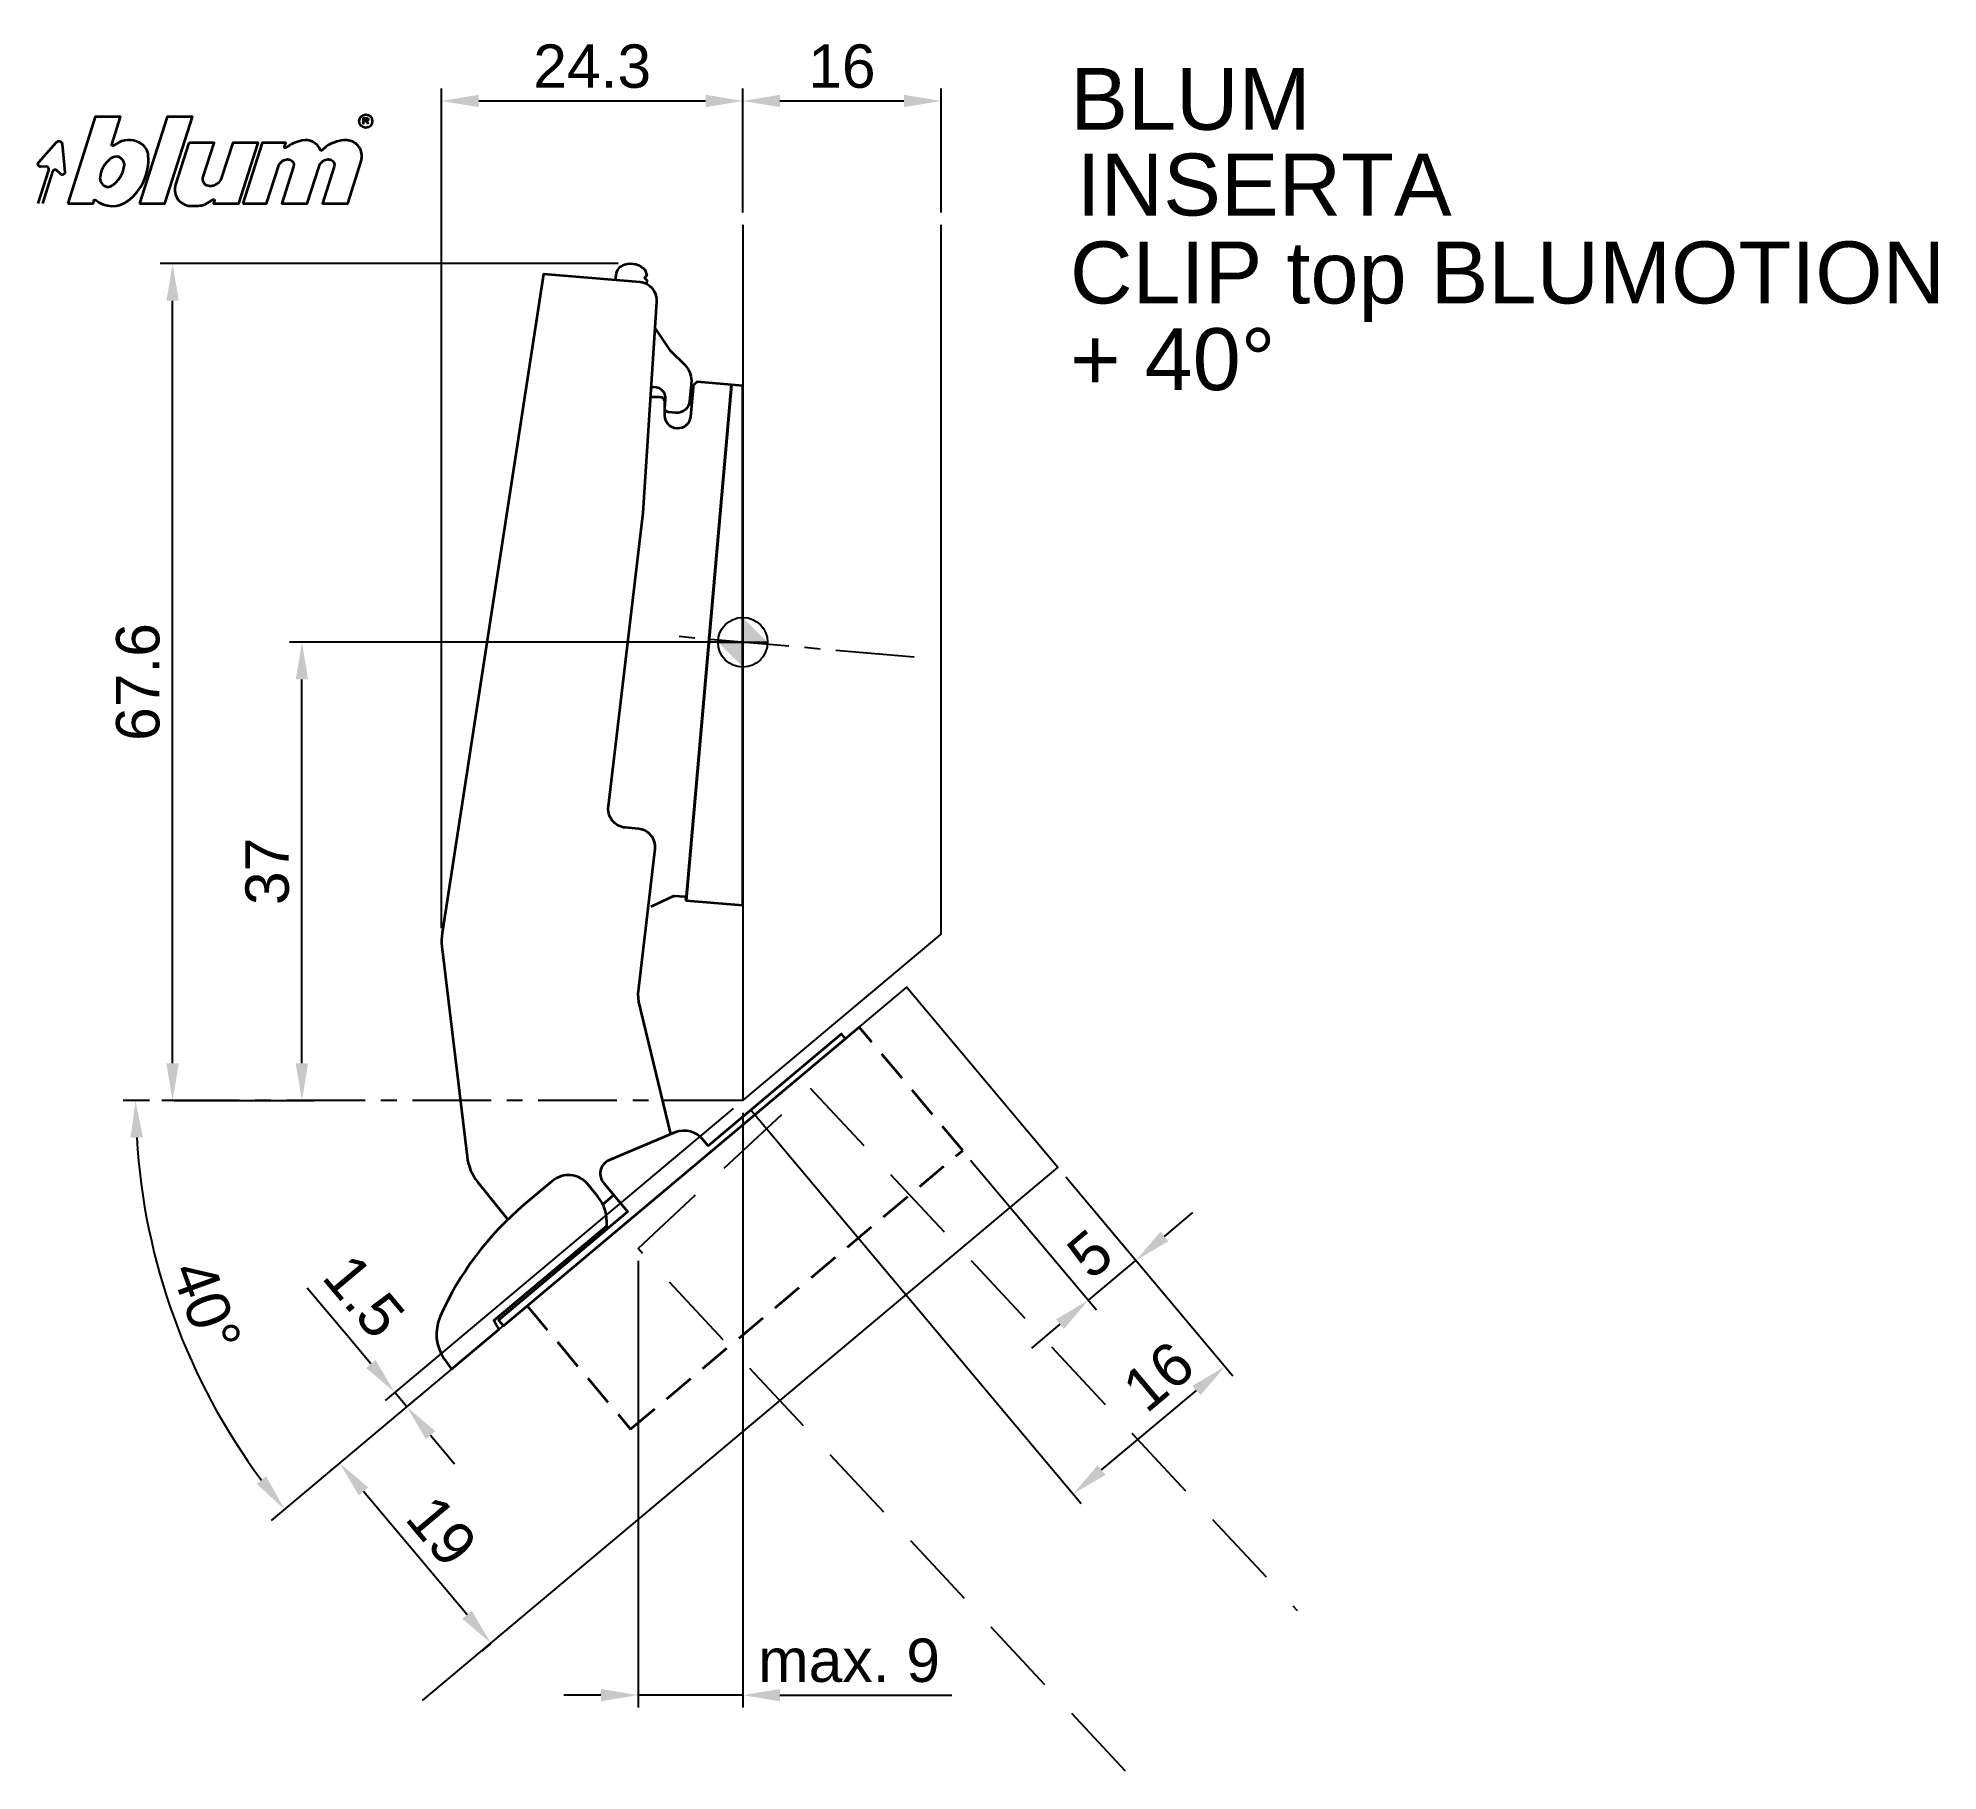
# Model space of a CAD drawing. Extents: x -57 to 96, y -91 to 49.
import ezdxf

# ---------------------------------------------------------------- set-up
doc = ezdxf.new("R2010")
doc.units = 0
doc.header["$PDMODE"] = 35
doc.header["$PDSIZE"] = 5
doc.linetypes.add('MITTE', pattern=[50.8, 31.75, -6.35, 6.35, -6.35])
doc.linetypes.add('STRICHLINIE', pattern=[19.05, 12.7, -6.35])
doc.layers.get('Defpoints').update_dxf_attribs({"linetype": 'CONTINUOUS'})
doc.layers.add('1', color=2, linetype='CONTINUOUS')
doc.layers.add('5', color=1, linetype='CONTINUOUS')
doc.layers.add('6', color=3, linetype='CONTINUOUS', lineweight=35)
doc.styles.add('Beschlag', font='ARIAL.TTF')
doc.dimstyles.new('Beschlag', dxfattribs={"dimtxt": 3.5, "dimasz": 3, "dimexe": 1, "dimexo": 1, "dimgap": 1, "dimtad": 1, "dimdec": 1, "dimdsep": 46, "dimtxsty": 'Beschlag', "dimcen": 2, "dimclrd": 256, "dimclre": 256, "dimclrt": 256, "dimadec": 1, "dimazin": 2, "dimtfac": 0.71, "dimtdec": 1, "dimtix": 1, "dimtmove": 2, "dimatfit": 0, "dimfxl": 0, "dimtolj": 1, "dimlwd": -1, "dimlwe": -1, "dimarcsym": 0})

# ---------------------------------------------------------------- blocks, each defined once
blk = doc.blocks.new('NullPunkt')
at = {"layer": '5'}
for points in [[(0, 2), (0, -2)], [(-2, 0), (2, 0)]]:
    blk.add_lwpolyline(points, dxfattribs=at)
blk.add_circle((0, 0), 2, dxfattribs=at)
for points in [[(0, 0), (-2, 0), (0, 2)], [(0, 0), (2, 0), (0, -2)]]:
    blk.add_solid(points, dxfattribs=at)
blk = doc.blocks.new('*D1')
at = {"layer": '1'}
for p, q in [((-1, 0), (-36.59, 0)), ((-35.59, -34), (-35.59, -3)), ((-45.9, -37), (-34.59, -37))]:
    blk.add_line(p, q, dxfattribs=at)
for points in [[(-36.09, -3), (-35.09, -3), (-35.59, 0)], [(-36.09, -34), (-35.09, -34), (-35.59, -37)]]:
    blk.add_solid(points, dxfattribs=at)
at = {"layer": 'Defpoints', "color": 0}
for p in [(-35.59, 0), (0, 0), (-46.9, -37)]:
    blk.add_point(p, dxfattribs=at)
at = {"layer": '1', "insert": (-38.38, -18.5), "char_height": 3.5, "attachment_point": 5, "rotation": 90, "style": 'Beschlag'}
blk.add_mtext('\\A1;37', dxfattribs=at)
blk = doc.blocks.new('*D2')
at = {"layer": '1'}
for p, q in [((-10.07, 30.58), (-47.03, 30.58)), ((-46.03, -34), (-46.03, 27.58)), ((-45.9, -37), (-45.03, -37))]:
    blk.add_line(p, q, dxfattribs=at)
for points in [[(-46.53, 27.58), (-45.53, 27.58), (-46.03, 30.58)], [(-46.53, -34), (-45.53, -34), (-46.03, -37)]]:
    blk.add_solid(points, dxfattribs=at)
at = {"layer": 'Defpoints', "color": 0}
for p in [(-46.03, 30.58), (-9.07, 30.58), (-46.9, -37)]:
    blk.add_point(p, dxfattribs=at)
at = {"layer": '1', "insert": (-48.82, -3.21), "char_height": 3.5, "attachment_point": 5, "rotation": 90, "style": 'Beschlag'}
blk.add_mtext('\\A1;67.6', dxfattribs=at)
blk = doc.blocks.new('*D3')
at = {"layer": '1'}
for p, q in [((-24.32, -23.1), (-24.32, 44.71)), ((0, 34.7), (0, 44.71)), ((-21.32, 43.71), (-3, 43.71))]:
    blk.add_line(p, q, dxfattribs=at)
for points in [[(-21.32, 44.21), (-21.32, 43.21), (-24.32, 43.71)], [(-3, 44.21), (-3, 43.21), (0, 43.71)]]:
    blk.add_solid(points, dxfattribs=at)
at = {"layer": 'Defpoints', "color": 0}
for p in [(0, 43.71), (0, 33.7), (-24.32, -24.1)]:
    blk.add_point(p, dxfattribs=at)
at = {"layer": '1', "insert": (-12.16, 46.5), "char_height": 3.5, "attachment_point": 5, "style": 'Beschlag'}
blk.add_mtext('\\A1;24.3', dxfattribs=at)
blk = doc.blocks.new('*D4')
at = {"layer": '1'}
for p, q in [((0, 34.7), (0, 44.71)), ((16, 34.7), (16, 44.71)), ((3, 43.71), (13, 43.71))]:
    blk.add_line(p, q, dxfattribs=at)
for points in [[(3, 44.21), (3, 43.21), (0, 43.71)], [(13, 44.21), (13, 43.21), (16, 43.71)]]:
    blk.add_solid(points, dxfattribs=at)
at = {"layer": 'Defpoints', "color": 0}
for p in [(16, 43.71), (0, 33.7), (16, 33.7)]:
    blk.add_point(p, dxfattribs=at)
at = {"layer": '1', "insert": (8, 46.5), "char_height": 3.5, "attachment_point": 5, "style": 'Beschlag'}
blk.add_mtext('\\A1;16', dxfattribs=at)
blk = doc.blocks.new('*D5')
at = {"layer": '1'}
for p, q in [((0, -38), (0, -86.02)), ((-8.46, -49.96), (-8.46, -86.02)), ((-11.46, -85.02), (-14.46, -85.02)), ((0, -85.02), (-8.46, -85.02)), ((3, -85.02), (6, -85.02))]:
    blk.add_line(p, q, dxfattribs=at)
for points in [[(-11.46, -84.52), (-11.46, -85.52), (-8.46, -85.02)], [(3, -84.52), (3, -85.52), (0, -85.02)]]:
    blk.add_solid(points, dxfattribs=at)
at = {"layer": 'Defpoints', "color": 0}
for p in [(0, -37), (-8.46, -48.96), (-8.46, -85.02)]:
    blk.add_point(p, dxfattribs=at)
at = {"layer": '1', "insert": (8.58, -82.23), "char_height": 3.5, "attachment_point": 5, "style": 'Beschlag'}
blk.add_mtext('\\A1;max. 9', dxfattribs=at)
blk = doc.blocks.new('*D6')
at = {"layer": '1'}
for p, q in [((18.39, -41.81), (28.54, -53.9)), ((26.08, -43.18), (32.37, -50.69)), ((34.03, -47.99), (36.33, -46.06)), ((27.9, -53.13), (31.73, -49.92)), ((25.6, -55.06), (23.3, -56.99))]:
    blk.add_line(p, q, dxfattribs=at)
for points in [[(33.71, -47.61), (34.35, -48.37), (31.73, -49.92)], [(25.28, -54.68), (25.92, -55.45), (27.9, -53.13)]]:
    blk.add_solid(points, dxfattribs=at)
at = {"layer": 'Defpoints', "color": 0}
for p in [(17.75, -41.04), (25.43, -42.42), (31.73, -49.92)]:
    blk.add_point(p, dxfattribs=at)
at = {"layer": '1', "insert": (28.03, -49.4), "char_height": 3.5, "attachment_point": 5, "rotation": 40.004, "style": 'Beschlag'}
blk.add_mtext('\\A1;5', dxfattribs=at)
blk = doc.blocks.new('*D7')
at = {"layer": '1'}
for p, q in [((0.64, -37.77), (27.31, -69.54)), ((26.08, -43.18), (39.56, -59.25)), ((28.96, -66.84), (36.62, -60.41))]:
    blk.add_line(p, q, dxfattribs=at)
for points in [[(36.3, -60.03), (36.94, -60.8), (38.92, -58.49)], [(28.64, -66.46), (29.28, -67.23), (26.66, -68.77)]]:
    blk.add_solid(points, dxfattribs=at)
at = {"layer": 'Defpoints', "color": 0}
for p in [(0, -37), (25.43, -42.42), (38.92, -58.49)]:
    blk.add_point(p, dxfattribs=at)
at = {"layer": '1', "insert": (33.55, -59.28), "char_height": 3.5, "attachment_point": 5, "rotation": 40.004, "style": 'Beschlag'}
blk.add_mtext('\\A1;16', dxfattribs=at)
blk = doc.blocks.new('*D8')
at = {"layer": '1'}
for p, q in [((-32.75, -66.44), (-33.31, -66.92)), ((-22.26, -78.53), (-30.62, -68.57)), ((-20.38, -80.87), (-21.1, -81.47))]:
    blk.add_line(p, q, dxfattribs=at)
for points in [[(-30.24, -68.25), (-31, -68.89), (-32.55, -66.27)], [(-21.88, -78.21), (-22.65, -78.85), (-20.33, -80.83)]]:
    blk.add_solid(points, dxfattribs=at)
at = {"layer": 'Defpoints', "color": 0}
for p in [(-31.98, -65.8), (-32.55, -66.27), (-19.62, -80.23)]:
    blk.add_point(p, dxfattribs=at)
at = {"layer": '1', "insert": (-24.31, -71.76), "char_height": 3.5, "attachment_point": 5, "rotation": 310.004, "style": 'Beschlag'}
blk.add_mtext('\\A1;19', dxfattribs=at)
blk = doc.blocks.new('*D9')
at = {"layer": '1'}
for p, q in [((-0.77, -37.64), (-28.86, -61.22)), ((-30.03, -58.28), (-31.95, -55.98)), ((-27.13, -61.73), (-28.1, -60.58)), ((-26.97, -61.6), (-26.37, -61.09)), ((-25.2, -64.03), (-23.28, -66.33))]:
    blk.add_line(p, q, dxfattribs=at)
for points in [[(-29.64, -57.96), (-30.41, -58.6), (-28.1, -60.58)], [(-24.82, -63.71), (-25.59, -64.35), (-27.13, -61.73)]]:
    blk.add_solid(points, dxfattribs=at)
at = {"layer": 'Defpoints', "color": 0}
for p in [(0, -37), (-28.1, -60.58), (-27.74, -62.24)]:
    blk.add_point(p, dxfattribs=at)
at = {"layer": '1', "insert": (-30.58, -52.8), "char_height": 3.5, "attachment_point": 5, "rotation": 310.004, "style": 'Beschlag'}
blk.add_mtext('\\A1;1.5', dxfattribs=at)
blk = doc.blocks.new('Logo_BLUM')
at = {"layer": '6', "color": 20, "linetype": 'Continuous'}
for points in [[(2.39, 0), (4.43, 0), (4.52, 0.26, -0.512391), (4.62, 0.29, 0.357881), (7.3, 0.25, 0.116336), (8.5, 1.76, 0.127435), (8.89, 3.85, 0.227045), (8.36, 4.79, 0.273775), (6.5, 4.93), (6.04, 4.67, -0.689828), (5.94, 4.76), (6.65, 7), (4.61, 7)], [(12.15, 4.9), (11.09, 1.53, 0.527578), (12.44, -0.2, -0.003338), (13.06, -0.17, 0.131781), (13.63, 0.02), (14.12, 0.32, -0.706223), (14.22, 0.24), (14.15, 0), (16.19, 0), (17.75, 4.9), (15.7, 4.9), (14.81, 2.11, -0.253672), (14.11, 1.42, -0.127823), (13.72, 1.42, -0.447747), (13.33, 2.15), (14.2, 4.9)], [(16.53, 0), (18.44, 0), (19.39, 3, -0.282196), (20.04, 3.56, -0.141376), (20.38, 3.52, -0.3938), (20.62, 2.99), (19.67, 0), (21.72, 0), (22.67, 3, -0.282189), (23.31, 3.56, -0.141385), (23.65, 3.52, -0.393792), (23.89, 2.99), (22.94, 0), (24.99, 0), (26.07, 3.42, 0.424526), (25.18, 5.07, 0.098115), (24.64, 5.11, 0.114777), (23.24, 4.6), (22.89, 4.28, -0.522588), (22.79, 4.31, 0.36711), (21.28, 5.09, 0.102012), (20, 4.5, -0.748324), (19.89, 4.58), (20, 4.9), (18.08, 4.9)], [(5.59, 3.39, 0.16703), (4.99, 2.14, 0.322673), (5.41, 1.39, 0.260102), (5.93, 1.42, 0.211929), (6.95, 3, 0.250706), (6.73, 3.62, 0.316796), (6.01, 3.72, 0.086595)]]:
    blk.add_lwpolyline(points, format="xyb", close=True, dxfattribs=at)
blk.add_lwpolyline([(8.18, 0), (10.23, 0), (12.45, 7), (10.4, 7)], close=True, dxfattribs=at)
for points in [[(26.26, 6.4), (26.26, 6.9), (26.52, 6.9, -0.975005), (26.53, 6.67, 0.014563), (26.45, 6.67), (26.26, 6.67), (26.45, 6.67), (26.52, 6.6), (26.57, 6.53), (26.62, 6.42)], [(0, 0), (0.86, 2.7, 0.480207), (0.67, 2.98), (0.19, 2.97, -0.689229), (0.05, 3.33), (1.49, 4.95, -0.685285), (1.94, 4.79), (2.15, 2.54, -0.636083), (1.84, 2.36), (1.47, 2.68, 0.560356), (1.16, 2.59), (0.34, 0)]]:
    blk.add_lwpolyline(points, format="xyb", dxfattribs=at)
blk.add_circle((26.44, 6.65), 0.527, dxfattribs=at)
blk = doc.blocks.new('*D12')
at = {"layer": '1'}
blk.add_line((-47.9, -37), (-50.02, -37), dxfattribs=at)
blk.add_arc((2.34, -37), 51.35, 183.3476, 216.6563, dxfattribs=at)
for points in [[(-49.43, -40.01), (-48.43, -39.98), (-49.02, -37)], [(-38.47, -67.35), (-39.25, -67.97), (-37, -70.01)]]:
    blk.add_solid(points, dxfattribs=at)
at = {"layer": 'Defpoints', "color": 0}
for p in [(13.22, -27.86), (-46.9, -37), (0, -37), (-47.63, -48.84), (-38.07, -70.91)]:
    blk.add_point(p, dxfattribs=at)
at = {"layer": '1', "insert": (-43.3, -53.61), "char_height": 3.5, "attachment_point": 5, "rotation": 290.002, "style": 'Beschlag'}
blk.add_mtext('\\A1;40°', dxfattribs=at)

msp = doc.modelspace()

# ---------------------------------------------------------------- linework, layer by layer
at = {"layer": '1'}
for p, q in [((-31.95, -55.98), (-35.17, -52.15)), ((6, -85.02), (16.88, -85.02))]:
    msp.add_line(p, q, dxfattribs=at)
at = {"layer": '5', "linetype": 'MITTE', "ltscale": 0.2}
msp.add_line((13.84, -1.21), (-5.22, 0.46), dxfattribs=at)
at = {"layer": '5'}
for points in [[(0, 33.7), (0, -37), (16, -23.57), (16, 33.7)], [(-25.86, -85.46), (25.43, -42.42), (13.22, -27.86), (-38.07, -70.91)]]:
    msp.add_lwpolyline(points, dxfattribs=at)
at = {"layer": '5', "linetype": 'STRICHLINIE', "ltscale": 0.5}
msp.add_lwpolyline([(30.88, -91.15), (-8.46, -48.96), (5.43, -36), (44.76, -78.18)], dxfattribs=at)
at = {"layer": '5', "linetype": 'MITTE', "ltscale": 0.2}
msp.add_lwpolyline([(0, -37), (-46.9, -37)], dxfattribs=at)
at = {"layer": '6'}
msp.add_line((-10.43, -44.64), (-11.31, -45.39), dxfattribs=at)
for points in [[(-5.8, -39.71), (-8.4, -29.03), (-8.45, -28.39), (-7.07, -16.69, 0.414214), (-8.43, -15.06), (-9.49, -14.97, -0.43692), (-10.84, -13.23), (-8.05, 10.44), (-6.94, 27.49, 0.407724), (-8.3, 29.08), (-16.1, 29.72), (-24.27, -23.49, 0.067885), (-24.29, -24.57), (-22.26, -41.56, 0.139943), (-21.41, -43.58), (-18.98, -46.62)], [(-10.27, 29.24), (-10.23, 29.65, -0.303349), (-9.54, 30.51, -0.299345), (-7.89, 30.04), (-7.74, 29.61), (-7.94, 29.44), (-7.76, 29.23), (-7.77, 28.93), (-7.77, 28.93)], [(-7.08, 25.33), (-5.9, 23.59), (-4.72, 22.44, -0.19904), (-4.15, 21.13), (-4.3, 19.44, -0.414215), (-5.38, 18.53), (-6.03, 18.59, -0.413894), (-6.3, 18.91), (-6.24, 19.61, 0.519385), (-7.39, 20.57, -2.773177)], [(-7.41, -21.33), (-5.58, -20.47), (-4.65, -20.54), (-4.56, -20.84), (-4.56, -20.84), (-0.92, 20.8), (-3.68, 21.04), (-3.93, 20.81, 0.240664), (-4.02, 20.57), (-4.23, 18.21, -0.957222), (-6.3, 18.3), (-6.3, 19.46, 0.386528), (-6.69, 19.79), (-7.44, 19.79)], [(8.28, -32.02), (7.96, -31.63), (-2.8, -40.66), (-3.23, -40.16, 0.312987), (-5.43, -39.56), (-10.84, -41.84, 0.486363), (-11.23, -43.69), (-9.3, -45.98), (-9.3, -45.99), (-19.72, -54.73), (-19.33, -55.19), (9.39, -31.08)]]:
    msp.add_lwpolyline(points, format="xyb", dxfattribs=at)
msp.add_lwpolyline([(-0.92, 20.8), (-4.56, -20.84), (0, -21.24), (0, 20.72)], close=True, dxfattribs=at)
at = {"layer": '6', "linetype": 'STRICHLINIE', "ltscale": 0.2}
msp.add_lwpolyline([(-17.42, -53.58), (-9.06, -63.54), (17.75, -41.04), (9.39, -31.08)], dxfattribs=at)
at = {"layer": '6', "flags": 128}
msp.add_lwpolyline([(-12.54, -43.74, 0.414214), (-15.36, -43.49), (-17.64, -45.41, 0.114125), (-24.43, -54.45, 0.262579), (-24.1, -57.87), (-23.52, -58.7), (-19.69, -55.49), (-20.1, -54.78), (-10.98, -47.13, 0.191102), (-11.72, -44.74), (-12.54, -43.74)], format="xyb", dxfattribs=at)

# ---------------------------------------------------------------- block references
at = {"layer": '5', "rotation": 90}
msp.add_blockref('NullPunkt', (0, 0), dxfattribs=at)
at = {"layer": '6'}
msp.add_blockref('Logo_BLUM', (-56.88, 35.43), dxfattribs=at)

# ---------------------------------------------------------------- texts
at = {"layer": '1', "linetype": 'Continuous', "style": 'Beschlag'}
for s, p in [('BLUM', (26.43, 41.38)), ('CLIP top BLUMOTION', (26.41, 27.36)), ('+ 40%%D', (26.41, 20.36))]:
    msp.add_text(s, height=5, dxfattribs=at).set_placement(p)
at = {"layer": '1', "insert": (26.95, 39.46), "char_height": 5, "width": 110.7908, "attachment_point": 1, "style": 'Beschlag'}
msp.add_mtext('INSERTA', dxfattribs=at)

# ---------------------------------------------------------------- dimensions: what is measured, and where the dimension line sits
at = {"layer": '1'}
for base, p1, p2, angle, picture, middle in [((0, 43.71), (-24.32, -24.1), (0, 33.7), 180, '*D3', (-12.16, 46.5)), ((16, 43.71), (0, 33.7), (16, 33.7), 180, '*D4', (8, 46.5)), ((-46.03, 30.58), (-46.9, -37), (-9.07, 30.58), 90, '*D2', (-48.82, -3.21)), ((-35.59, 0), (-46.9, -37), (0, 0), 90, '*D1', (-38.38, -18.5)), ((31.73, -49.92), (17.75, -41.04), (25.43, -42.42), 40.004, '*D6', (28.03, -49.4)), ((-32.55, -66.27), (-19.62, -80.23), (-31.98, -65.8), 130.004, '*D8', (-24.31, -71.76))]:
    dim = msp.add_linear_dim(base=base, p1=p1, p2=p2, angle=angle, dimstyle='Beschlag', dxfattribs=at)
    dim.commit()
    dim.dimension.update_dxf_attribs({"geometry": picture, "text_midpoint": middle})
dim = msp.add_angular_dim_2l(base=(-47.63, -48.84), line1=((0, -37), (-46.9, -37)), line2=((13.22, -27.86), (-38.07, -70.91)), dimstyle='Beschlag', dxfattribs=at)
dim.commit()
dim.dimension.update_dxf_attribs({"geometry": '*D12', "text_midpoint": (-43.3, -53.61)})
for base, p1, p2, angle, picture, middle in [((-28.1, -60.58), (-27.74, -62.24), (0, -37), 130.004, '*D9', (-30.58, -52.8)), ((38.92, -58.49), (0, -37), (25.43, -42.42), 40.004, '*D7', (33.55, -59.28))]:
    dim = msp.add_linear_dim(base=base, p1=p1, p2=p2, angle=angle, dimstyle='Beschlag', dxfattribs=at)
    dim.commit()
    dim.dimension.update_dxf_attribs({"geometry": picture, "text_midpoint": middle, "dimtype": 160})
dim = msp.add_linear_dim(base=(-8.46, -85.02), p1=(0, -37), p2=(-8.46, -48.96), angle=180, text='max. 9', dimstyle='Beschlag', dxfattribs=at)
dim.commit()
dim.dimension.update_dxf_attribs({"geometry": '*D5', "text_midpoint": (8.58, -82.23), "dimtype": 160})

doc.saveas('drawing.dxf')
